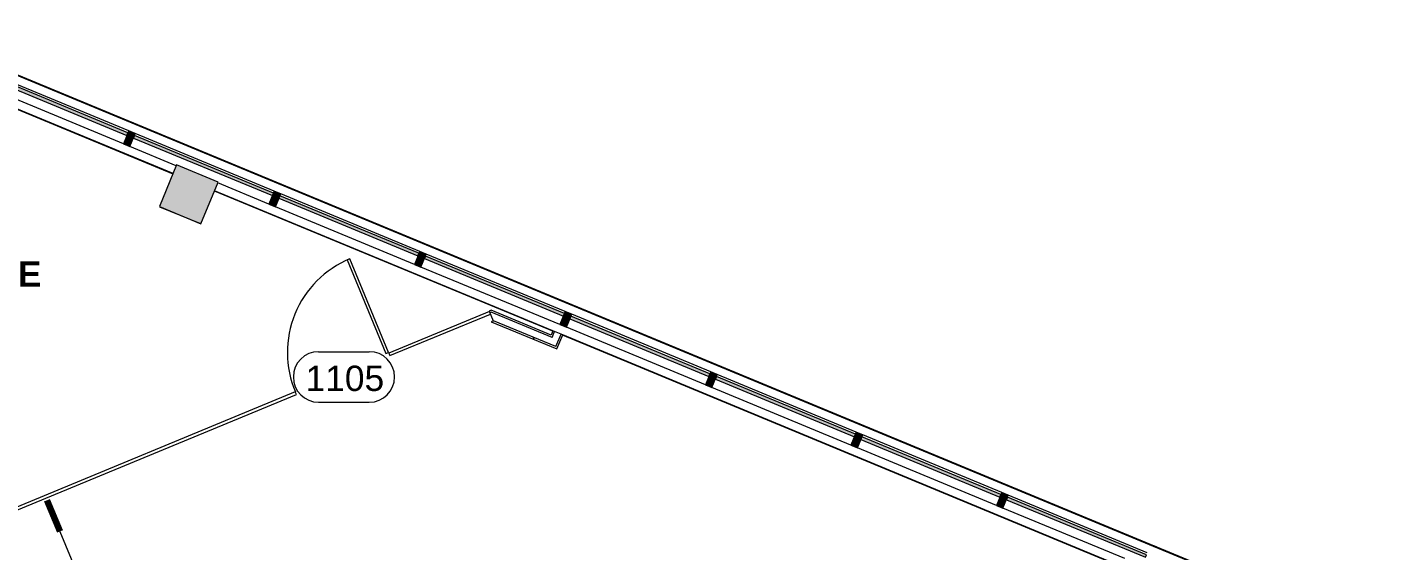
# Model space of a CAD drawing. Header units: inches. Extents: x 488 to 2071, y 800 to 2512.
# Drawn here: x 1542 to 2027.1, y 2326.3 to 2512.4 of the extents above; entities that cross this region are included whole.
import ezdxf

# ---------------------------------------------------------------- set-up
doc = ezdxf.new("R2010")
doc.units = ezdxf.units.IN
doc.header["$MEASUREMENT"] = 0
for name, color, linetype, lineweight in [('A-AREA-IDEN', 2, 'Continuous', 9), ('A-DOOR', 31, 'Continuous', 13), ('A-DOOR-IDEN', 31, 'Continuous', 9), ('A-Flor-Shel-Tptn', 8, 'Continuous', 9), ('A-GLAZ-CURT', 52, 'Continuous', 9), ('A-GLAZ-CWMG', 51, 'Continuous', 13), ('A-Glaz-Shel', 8, 'Continuous', 9), ('A-Glaz-Shel-Sill', 8, 'Continuous', 9), ('A-WALL', 113, 'Continuous', 9), ('A-WALL-IDEN', 211, 'Continuous', 9), ('A-WALL-PATT', 111, 'Continuous', 13), ('I-WALL', 2, 'Continuous', 9), ('S-Cols', 8, 'Continuous', 9), ('S-Cols-Fill', 8, 'Continuous', 9)]:
    doc.layers.add(name, color=color, linetype=linetype, lineweight=lineweight)
doc.styles.add('Swis721 Lt BT', font='swissl.ttf', dxfattribs={"height": 9})
doc.styles.add('Swis721 Lt BT_B', font='', dxfattribs={"height": 9})
doc.styles.get('Swis721 Lt BT_B').set_extended_font_data('Swis721 Lt BT', bold=True)

# ---------------------------------------------------------------- blocks, each defined once
blk = doc.blocks.new('Revit Link EDITED_dwg_MUL1-5488114-Level 1 CONSTRUCTION')
at = {"layer": 'A-Glaz-Shel', "color": 7, "flags": 128}
blk.add_lwpolyline([(-1, 6.125), (-1, 6.25), (1, 6.25), (1, 6.125)], dxfattribs=at)
blk = doc.blocks.new('Revit Link EDITED_dwg_MUL6-V4-Level 1 CONSTRUCTION')
at = {"layer": 'A-Glaz-Shel', "color": 7, "flags": 128}
for points in [[(-1, 6.13), (-1, 6.25), (1, 6.25), (1, 6.13)], [(55, 6.13), (55, 6.25), (57, 6.25), (57, 6.13)], [(111, 6.13), (111, 6.25), (113, 6.25), (113, 6.13)], [(167, 6.13), (167, 6.25), (169, 6.25), (169, 6.13)], [(223, 6.13), (223, 6.25), (225, 6.25), (225, 6.13)], [(279, 6.13), (279, 6.25), (281, 6.25), (281, 6.13)]]:
    blk.add_lwpolyline(points, dxfattribs=at)
blk = doc.blocks.new('Revit Link EDITED_dwg-5488103-Level 1 CONSTRUCTION')
at = {"layer": 'S-Cols-Fill'}
blk.add_hatch(color=7, dxfattribs=at).paths.add_polyline_path([(1603.53, 2442.61), (1603.54, 2442.63), (1589.04, 2448.62)], flags=0)
at = {"layer": 'A-Glaz-Shel-Sill', "color": 7}
for p, q in [((1728.82, 2404.35), (1608.55, 2454.17)), ((1930.95, 2320.62), (1732.29, 2402.91))]:
    blk.add_line(p, q, dxfattribs=at)
at = {"layer": 'A-Glaz-Shel-Sill', "color": 7, "flags": 128}
for points in [[(2027.09, 2231.29), (2027.09, 2292.98), (1497.37, 2512.39), (550.6, 2120.23), (488.05, 1969.23)], [(1414.2, 2465.76), (1497.37, 2500.22), (1593.76, 2460.29)]]:
    blk.add_lwpolyline(points, dxfattribs=at)
at = {"layer": 'S-Cols', "color": 7}
blk.add_line((1589.04, 2448.62), (1603.53, 2442.61), dxfattribs=at)
at = {"extrusion": (0, 0, -1), "zscale": -1, "rotation": 22.50000000002028}
for name, p in [('Revit Link EDITED_dwg_MUL1-5488114-Level 1 CONSTRUCTION', (-1577.95, 2472.25)), ('Revit Link EDITED_dwg_MUL1-5488114-Level 1 CONSTRUCTION', (-1629.69, 2450.82)), ('Revit Link EDITED_dwg_MUL6-V4-Level 1 CONSTRUCTION', (-1940.11, 2322.24))]:
    blk.add_blockref(name, p, dxfattribs=at)
blk = doc.blocks.new('Single Glass Door - 36_ x 84_-5216420-Level 1 CONSTRUCTION')
at = {"layer": 'A-DOOR', "lineweight": 20}
for p, q in [((17, 38), (17, 2)), ((18, 38), (17, 38)), ((18, 2), (18, 38)), ((17, 2), (18, 2))]:
    blk.add_line(p, q, dxfattribs=at)
at = {"layer": 'A-DOOR', "lineweight": 9}
blk.add_arc((18, 2), 36, 90, 180.5, dxfattribs=at)
blk = doc.blocks.new('System Panel - Glazed-5474415-Level 1 CONSTRUCTION')
at = {"layer": 'A-GLAZ-CURT', "lineweight": 13}
for p, q in [((240.78, 1.75), (-5.22, 1.75)), ((-5.22, 0.75), (240.78, 0.75)), ((240.78, 0.75), (240.78, 1.75)), ((315.47, 1.75), (276.78, 1.75)), ((276.78, 1.75), (276.78, 0.75)), ((276.78, 0.75), (315.47, 0.75)), ((315.47, 0.75), (315.47, 1.75))]:
    blk.add_line(p, q, dxfattribs=at)
blk = doc.blocks.new('System Panel - Glazed-5309578-Level 1 CONSTRUCTION')
at = {"layer": 'A-GLAZ-CURT'}
blk.add_hatch(color=7, dxfattribs=at).paths.add_polyline_path([(26.75, 0.75), (26.75, 1.75), (-26.75, 1.75), (-26.75, 0.75), (20.69, 0.75)], flags=0)
at = {"layer": 'A-GLAZ-CURT', "color": 55, "lineweight": 20}
for p, q in [((26.75, 1.75), (-26.75, 1.75)), ((-26.75, 1.75), (-26.75, 0.75)), ((-26.75, 0.75), (26.75, 0.75)), ((26.75, 0.75), (26.75, 1.75))]:
    blk.add_line(p, q, dxfattribs=at)
blk = doc.blocks.new('System Panel - Glazed-5309579-Level 1 CONSTRUCTION')
at = {"layer": 'A-GLAZ-CURT'}
blk.add_hatch(color=7, dxfattribs=at).paths.add_polyline_path([(26.8, 0.75), (26.8, 1.75), (-26.8, 1.75), (-26.8, 0.75), (1.03, 0.75)], flags=0)
at = {"layer": 'A-GLAZ-CURT', "color": 55, "lineweight": 20}
for p, q in [((26.8, 1.75), (-26.8, 1.75)), ((-26.8, 1.75), (-26.8, 0.75)), ((-26.8, 0.75), (26.8, 0.75)), ((26.8, 0.75), (26.8, 1.75))]:
    blk.add_line(p, q, dxfattribs=at)
blk = doc.blocks.new('Rectangular Mullion - 2_5_ x 5_ rectangular-5309583-Level 1 CONSTRUCTION')
at = {"layer": 'A-GLAZ-CWMG', "lineweight": 9}
blk.add_hatch(color=7, dxfattribs=at).paths.add_polyline_path([(-1.25, 2.5), (1.25, 2.5), (1.25, -2.5), (-1.25, -2.5), (-1.25, -0.75)], flags=0)
at = {"layer": 'A-GLAZ-CWMG', "color": 55, "lineweight": 20}
for p, q in [((-1.25, 2.5), (1.25, 2.5)), ((-1.25, -2.5), (-1.25, 2.5)), ((1.25, 2.5), (1.25, -2.5)), ((1.25, -2.5), (-1.25, -2.5))]:
    blk.add_line(p, q, dxfattribs=at)
blk = doc.blocks.new('Rectangular Mullion - 2_5_ x 5_ rectangular-V29-Level 1 CONSTRUCTION')
at = {"layer": 'A-GLAZ-CWMG', "lineweight": 9}
for p, q in [((1940.2, 2325.59), (1890.77, 2346.06)), ((1932.16, 2323.5), (1888.86, 2341.44))]:
    blk.add_line(p, q, dxfattribs=at)
blk = doc.blocks.new('Rectangular Mullion - 2_5_ x 5_ rectangular-5308166-Level 1 CONSTRUCTION')
at = {"layer": 'A-GLAZ-CWMG', "lineweight": 9}
for p, q in [((1459.91, 2493.49), (1410.48, 2473.02)), ((1461.82, 2488.87), (1412.39, 2468.4))]:
    blk.add_line(p, q, dxfattribs=at)
blk = doc.blocks.new('Rectangular Mullion - 2_5_ x 5_ rectangular-V30-Level 1 CONSTRUCTION')
at = {"layer": 'A-GLAZ-CWMG', "lineweight": 9}
for p, q in [((1629.78, 2454.17), (1580.35, 2474.64)), ((1594.96, 2463.18), (1578.44, 2470.02)), ((1627.86, 2449.55), (1609.74, 2457.05))]:
    blk.add_line(p, q, dxfattribs=at)
blk = doc.blocks.new('Rectangular Mullion - 2_5_ x 5_ rectangular-5308209-Level 1 CONSTRUCTION')
at = {"layer": 'A-GLAZ-CWMG', "lineweight": 9}
for p, q in [((1578.04, 2475.6), (1528.52, 2496.11)), ((1576.13, 2470.98), (1526.61, 2491.49))]:
    blk.add_line(p, q, dxfattribs=at)
blk = doc.blocks.new('Door Tag - Door Tag-41184-Level 1 CONSTRUCTION')
at = {"layer": 'A-DOOR-IDEN'}
for p, q in [((-0.09375, 0.09375), (0.09375, 0.09375)), ((-0.09375, -0.09375), (0.09375, -0.09375))]:
    blk.add_line(p, q, dxfattribs=at)
for centre, start, end in [((-0.09375, 0), 90, 270), ((0.09375, 0), 270, 90)]:
    blk.add_arc(centre, 0.09375, start, end, dxfattribs=at)

msp = doc.modelspace()

# ---------------------------------------------------------------- hatches: boundary and pattern name
at = {"layer": 'A-WALL'}
msp.add_hatch(color=250, dxfattribs=at).paths.add_polyline_path([(1603.73, 2442.55), (1609.85, 2457.33), (1595.07, 2463.45), (1588.95, 2448.67), (1603.57, 2442.61)], flags=0)
at = {"layer": 'A-WALL-PATT', "lineweight": 9}
h = msp.add_hatch(dxfattribs=at)
h.set_pattern_fill('FP_1', color=256, style=0, pattern_type=2)
h.set_pattern_definition([(0, (0, 0), (30.72, 7.68), [1.267, -21.773, 1.267, -21.773, -122.88]), (0, (0, 0), (30.72, 7.68), [-46.08, 1.267, -44.813, 1.267, -21.773, -53.76]), (0, (0, 0), (30.72, 7.68), [-115.2, 1.267, -14.093, 1.267, -37.133]), (120, (11.52, 3.84), (-22.011075, 22.7643), [1.267, -21.773, 1.267, -21.773, -122.88]), (120, (11.52, 3.84), (-22.011075, 22.7643), [-46.08, 1.267, -44.813, 1.267, -21.773, -53.76]), (120, (11.52, 3.84), (-22.011075, 22.7643), [-115.2, 1.267, -14.093, 1.267, -37.133]), (240, (15.36, 19.2), (-8.708925, -30.4443), [1.267, -21.773, 1.267, -21.773, -122.88]), (240, (15.36, 19.2), (-8.708925, -30.4443), [-46.08, 1.267, -44.813, 1.267, -21.773, -53.76]), (240, (15.36, 19.2), (-8.708925, -30.4443), [-115.2, 1.267, -14.093, 1.267, -37.133])])
h.paths.add_polyline_path([(1729.7, 2398.3), (1729.94, 2398.88), (1707.75, 2408.07), (1706.94, 2407.73), (1728.59, 2398.76)], flags=0)

# ---------------------------------------------------------------- linework, layer by layer
at = {"layer": 'A-WALL'}
for p, q in [((1511.75, 2506.31), (2015.97, 2297.45)), ((1593.81, 2460.41), (1497.37, 2500.35)), ((1728.87, 2404.46), (1608.59, 2454.28)), ((1931.01, 2320.73), (1732.33, 2403.03))]:
    msp.add_line(p, q, dxfattribs=at)
at = {"layer": 'A-WALL', "color": 55, "lineweight": 20}
for p, q in [((1595.07, 2463.45), (1588.95, 2448.67)), ((1609.85, 2457.33), (1595.07, 2463.45)), ((1603.73, 2442.55), (1609.85, 2457.33)), ((1588.95, 2448.67), (1603.73, 2442.55))]:
    msp.add_line(p, q, dxfattribs=at)
at = {"layer": 'A-WALL', "lineweight": 13}
for p, q in [((1706.94, 2411.11), (1706.46, 2410.91)), ((1728.59, 2402.15), (1706.94, 2411.11)), ((1707.65, 2408.03), (1707.75, 2408.07)), ((1729.94, 2398.88), (1707.75, 2408.07)), ((1728.59, 2402.15), (1729.45, 2404.22)), ((1729.94, 2398.88), (1731.76, 2403.27))]:
    msp.add_line(p, q, dxfattribs=at)
at = {"layer": 'A-WALL-IDEN', "lineweight": 90}
msp.add_line((1548.95, 2344.32), (1553.54, 2333.23), dxfattribs=at)
at = {"layer": 'A-WALL-IDEN'}
msp.add_line((1548.95, 2344.32), (1560.21, 2317.12), dxfattribs=at)
at = {"layer": 'I-WALL', "lineweight": 13}
for p, q in [((1706.94, 2411.79), (1706.22, 2411.49)), ((1706.22, 2411.49), (1707.65, 2408.03)), ((1728.25, 2402.96), (1706.94, 2411.79)), ((1707.65, 2408.03), (1706.94, 2407.73)), ((1706.94, 2407.73), (1730.28, 2398.06)), ((1728.87, 2404.46), (1728.25, 2402.96)), ((1732.33, 2403.03), (1728.87, 2404.46)), ((1730.28, 2398.06), (1732.33, 2403.03))]:
    msp.add_line(p, q, dxfattribs=at)

# ---------------------------------------------------------------- block references
at = {"layer": 'A-DOOR', "rotation": 22.49999999999937}
msp.add_blockref('Single Glass Door - 36_ x 84_-5216420-Level 1 CONSTRUCTION', (1654.57, 2388.07), dxfattribs=at)
at = {"layer": 'A-DOOR-IDEN', "xscale": 95.99999999999994, "yscale": 95.99999999999994, "zscale": 95.99999999999994}
msp.add_blockref('Door Tag - Door Tag-41184-Level 1 CONSTRUCTION', (1654.57, 2388.07), dxfattribs=at)
at = {"layer": 'A-Flor-Shel-Tptn', "color": 7}
msp.add_blockref('Revit Link EDITED_dwg-5488103-Level 1 CONSTRUCTION', (0, 0), dxfattribs=at)
at = {"layer": 'A-GLAZ-CURT'}
for name, p, rotation in [('System Panel - Glazed-5309579-Level 1 CONSTRUCTION', (1552.33, 2483.54), 337.4999999999997), ('System Panel - Glazed-5309578-Level 1 CONSTRUCTION', (1604.11, 2462.09), 337.4999999999997), ('System Panel - Glazed-5309578-Level 1 CONSTRUCTION', (1655.84, 2440.66), 337.4999999999997), ('System Panel - Glazed-5309578-Level 1 CONSTRUCTION', (1707.58, 2419.23), 337.4999999999997), ('System Panel - Glazed-5474415-Level 1 CONSTRUCTION', (1415.48, 2289.04), 22.4999999999994), ('System Panel - Glazed-5309578-Level 1 CONSTRUCTION', (1759.32, 2397.8), 337.4999999999997), ('System Panel - Glazed-5309578-Level 1 CONSTRUCTION', (1811.06, 2376.37), 337.4999999999997), ('System Panel - Glazed-5309578-Level 1 CONSTRUCTION', (1862.79, 2354.94), 337.4999999999997), ('System Panel - Glazed-5309578-Level 1 CONSTRUCTION', (1914.53, 2333.51), 337.4999999999997)]:
    msp.add_blockref(name, p, dxfattribs=dict(at, rotation=rotation))
at = {"layer": 'A-GLAZ-CWMG', "lineweight": 9}
for name in ['Rectangular Mullion - 2_5_ x 5_ rectangular-5308209-Level 1 CONSTRUCTION', 'Rectangular Mullion - 2_5_ x 5_ rectangular-V30-Level 1 CONSTRUCTION', 'Rectangular Mullion - 2_5_ x 5_ rectangular-V29-Level 1 CONSTRUCTION']:
    msp.add_blockref(name, (0, 0), dxfattribs=at)
at = {"layer": 'A-GLAZ-CWMG', "lineweight": 9, "extrusion": (0, 0, -1), "rotation": 202.5000000000003}
for p in [(-1578.24, 2472.81), (-1629.98, 2451.38), (-1681.71, 2429.95), (-1733.45, 2408.52), (-1785.19, 2387.09), (-1836.92, 2365.66), (-1888.66, 2344.23)]:
    msp.add_blockref('Rectangular Mullion - 2_5_ x 5_ rectangular-5309583-Level 1 CONSTRUCTION', p, dxfattribs=at)
at = {"layer": 'A-GLAZ-CWMG', "lineweight": 9}
for p, rotation in [((-1113.96, 1701.88), 315.0000000000438), ((-1062.22, 1680.45), 315.0000000000442), ((-1010.49, 1659.02), 315.0000000000438), ((-958.75, 1637.59), 315.0000000000442), ((-907.01, 1616.16), 315.0000000000442)]:
    msp.add_blockref('Rectangular Mullion - 2_5_ x 5_ rectangular-5308166-Level 1 CONSTRUCTION', p, dxfattribs=dict(at, rotation=rotation))

# ---------------------------------------------------------------- texts
at = {"layer": 'A-AREA-IDEN', "insert": (1500.93, 2429.17), "char_height": 9, "width": 54.843, "attachment_point": 1, "style": 'Swis721 Lt BT_B'}
msp.add_mtext('OFFICE', dxfattribs=at)
at = {"layer": 'A-DOOR-IDEN', "insert": (1640.9, 2392.09), "char_height": 9, "width": 32.724, "attachment_point": 1, "style": 'Swis721 Lt BT'}
msp.add_mtext('1105', dxfattribs=at)

doc.saveas('drawing.dxf')
